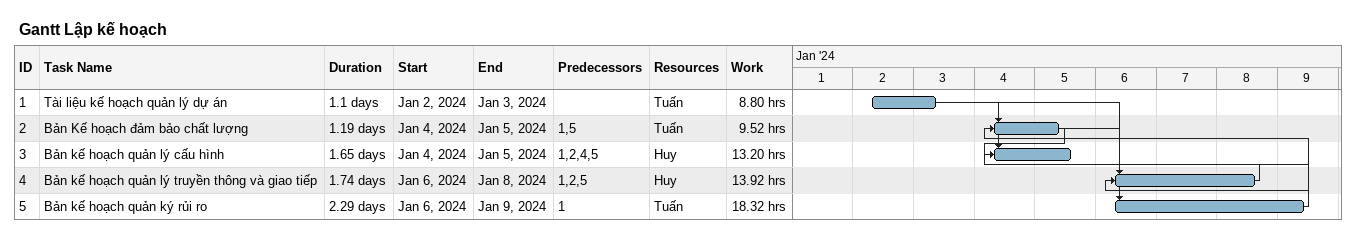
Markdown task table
Gantt Lập kế hoạch

| ID | Task | Duration | Start | Finish | Predecessors | Resources | Work (h) |
|---|---|---|---|---|---|---|---|
| 1 | Tài liệu kế hoạch quản lý dự án | 1.1d | 2024-01-02 | 2024-01-03 |  | Tuấn | 8.80 |
| 2 | Bản Kế hoạch đảm bảo chất lượng | 1.19d | 2024-01-04 | 2024-01-05 | 1, 5 | Tuấn | 9.52 |
| 3 | Bản kế hoạch quản lý cấu hình | 1.65d | 2024-01-04 | 2024-01-05 | 1, 2, 4, 5 | Huy | 13.20 |
| 4 | Bản kế hoạch quản lý truyền thông và giao tiếp | 1.74d | 2024-01-06 | 2024-01-08 | 1, 2, 5 | Huy | 13.92 |
| 5 | Bản kế hoạch quản ký rủi ro | 2.29d | 2024-01-06 | 2024-01-09 | 1 | Tuấn | 18.32 |
